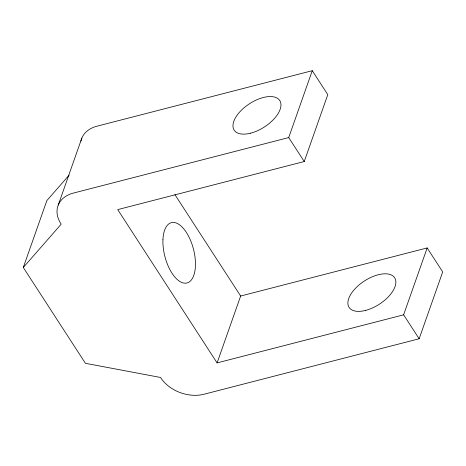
<?xml version="1.0" encoding="UTF-8"?>
<svg xmlns="http://www.w3.org/2000/svg" width="466" height="466" viewBox="0 0 466 466"><rect width="100%" height="100%" fill="white"/><g stroke="black" fill="none" stroke-linecap="round" stroke-linejoin="round"><path stroke-width="0.7" d="M427.171 247.941L403.62 314.824L217.092 362.903L240.642 296.021L427.171 247.941L442.7 271.899L419.15 338.776L204.358 394.143A32.591 23.44 19.4 0 1 160.566 377.472L85.412 363.299L23.3 267.49L46.85 200.607L69.114 175.158M58.267 205.023L81.824 138.14M217.092 362.903L117.717 209.607L304.246 161.527L288.716 137.575L312.267 70.692L97.476 126.059A32.591 23.44 19.4 0 0 80.915 141.14M304.246 161.527L327.796 94.645L312.267 70.692M23.3 267.49L61.192 224.175A32.591 23.44 19.4 0 1 73.925 192.936L288.716 137.575M403.62 314.824L419.15 338.776M174.919 194.637L240.642 296.021M162.943 239.774A31.152 14.761 75.5 0 0 186.359 283.107A31.152 14.761 75.5 0 0 188.235 235.557A31.152 14.761 75.5 0 0 162.943 239.774M250.696 133.16A27.174 13.805 -33 0 0 280.177 101.273A27.174 13.805 -33 0 0 240.037 111.624A27.174 13.805 -33 0 0 250.696 133.16M365.6 310.408A27.174 13.805 -33 0 0 395.081 278.528A27.174 13.805 -33 0 0 354.941 288.873A27.174 13.805 -33 0 0 365.6 310.408"/></g></svg>
